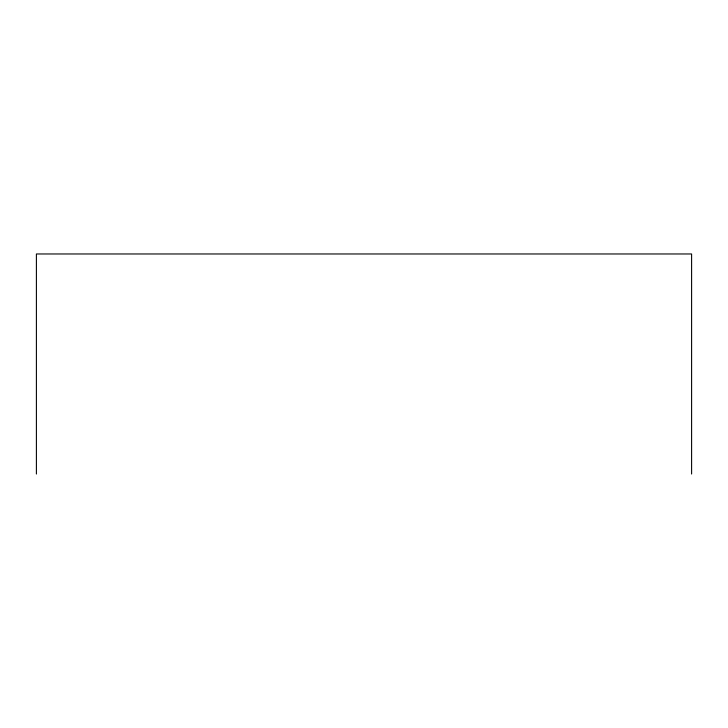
<?xml version="1.0" encoding="UTF-8"?>
<svg xmlns="http://www.w3.org/2000/svg" width="728" height="728" viewBox="0 0 728 728"><rect width="100%" height="100%" fill="white"/><g stroke="black" fill="none" stroke-linecap="round" stroke-linejoin="round"><path stroke-width="1.09" d="M691.6 474.028L691.6 253.972L36.4 253.972L36.4 474.028"/></g></svg>
